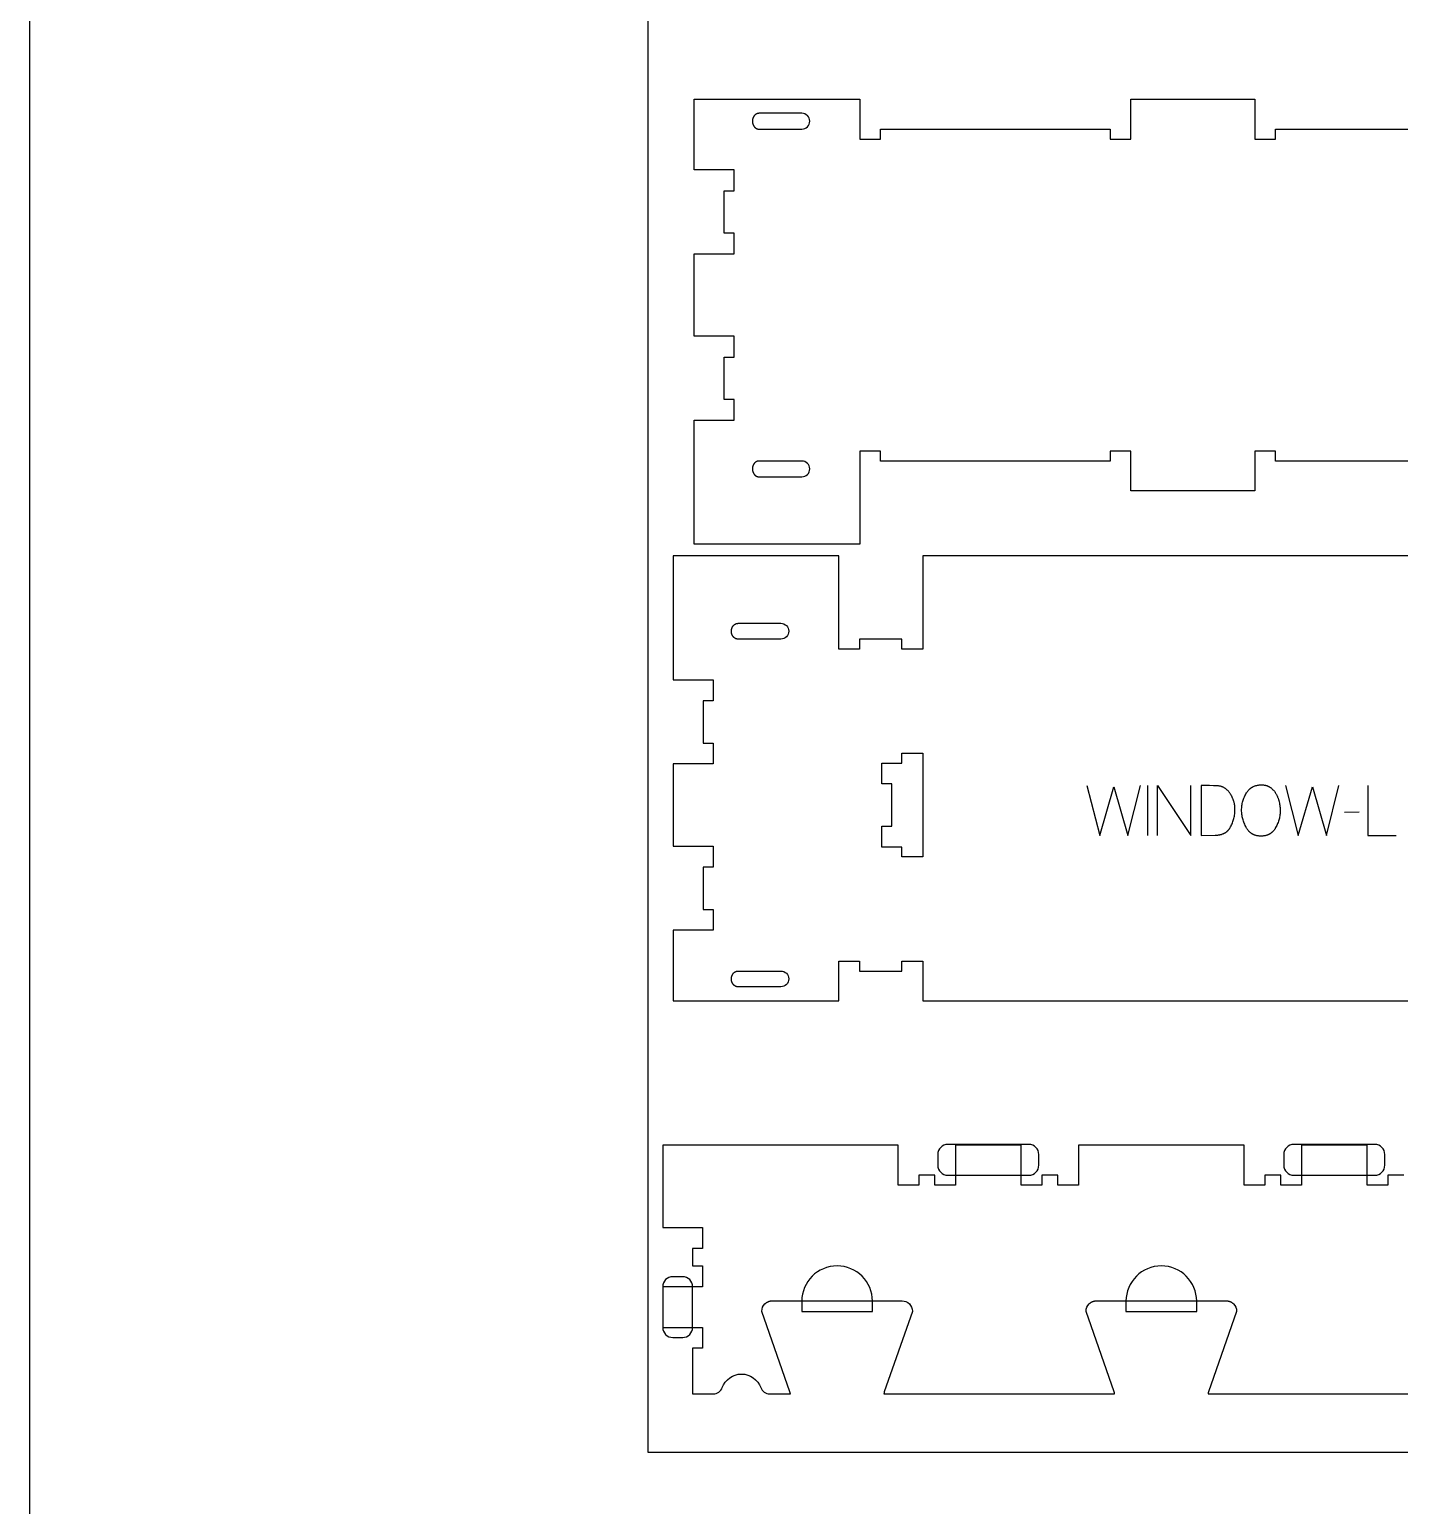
# Model space of a CAD drawing. Extents: x 0 to 4485, y 0 to 8771.
# Drawn here: x 0 to 824, y 3731 to 4618 of the extents above; entities that cross this region are included whole.
import ezdxf

# ---------------------------------------------------------------- set-up
doc = ezdxf.new("R2010")
doc.units = 0
for name, color, linetype in [('0_SHEET_SPRUCEPLY_2440X122', 1, 'CONTINUOUS'), ('1_ANYTOOL_1MMDEEP_LABELS_S', 2, 'CONTINUOUS'), ('3_ANYTOOL_CUTTHROUGH_INSID', 4, 'CONTINUOUS'), ('4_ANYTOOL_CUTTHROUGH_OUTSI', 5, 'CONTINUOUS'), ('5_ANYTOOL_HALF_MILL_9MM_IN', 3, 'CONTINUOUS'), ('DONOTCUT', 7, 'CONTINUOUS')]:
    doc.layers.add(name, color=color, linetype=linetype)

msp = doc.modelspace()

# ---------------------------------------------------------------- linework, layer by layer
at = {"layer": '0_SHEET_SPRUCEPLY_2440X122'}
msp.add_lwpolyline([(371.7, 4982.59), (371.7, 3762.59), (2811.7, 3762.59), (2811.7, 4982.59)], close=True, dxfattribs=at)
at = {"layer": '1_ANYTOOL_1MMDEEP_LABELS_S', "color": 2}
for points in [[(635.65, 4163.4), (643.36, 4133.4), (651.81, 4162.5), (660.29, 4133.4), (667.79, 4163.4)], [(672.16, 4163.4), (672.16, 4133.4)], [(678.16, 4133.4), (678.16, 4163.4), (698.22, 4133.4), (698.22, 4163.4)], [(755.05, 4163.4), (762.76, 4133.4), (771.21, 4162.5), (779.69, 4133.4), (787.19, 4163.4)], [(804.55, 4163.4), (804.55, 4133.4), (821.65, 4133.4)], [(799.41, 4147.29), (790.62, 4147.2)]]:
    msp.add_lwpolyline(points, dxfattribs=at)
for points in [[(704.26, 4163.4), (704.26, 4133.4), (712.79, 4133.49), (713.2, 4133.5), (713.61, 4133.52), (714, 4133.54), (714.39, 4133.58), (714.77, 4133.63), (715.14, 4133.69), (715.51, 4133.76), (715.86, 4133.83), (716.21, 4133.92), (716.55, 4134.01), (716.88, 4134.12), (717.21, 4134.23), (717.52, 4134.35), (717.68, 4134.42), (717.83, 4134.49), (717.99, 4134.56), (718.13, 4134.63), (718.28, 4134.71), (718.43, 4134.78), (718.57, 4134.86), (718.71, 4134.94), (718.85, 4135.03), (718.99, 4135.11), (719.13, 4135.2), (719.26, 4135.3), (719.39, 4135.39), (719.52, 4135.48), (719.65, 4135.58), (719.78, 4135.68), (719.9, 4135.79), (720.02, 4135.89), (720.14, 4136), (720.26, 4136.11), (720.38, 4136.22), (720.49, 4136.34), (720.6, 4136.46), (720.71, 4136.58), (720.82, 4136.7), (720.93, 4136.82), (721.03, 4136.95), (721.13, 4137.08), (721.23, 4137.21), (721.33, 4137.34), (721.43, 4137.48), (721.52, 4137.62), (721.71, 4137.9), (721.88, 4138.2), (722.05, 4138.5), (722.37, 4139.12), (722.66, 4139.74), (722.94, 4140.37), (723.19, 4141.01), (723.43, 4141.65), (723.64, 4142.3), (723.84, 4142.95), (724.01, 4143.61), (724.16, 4144.28), (724.3, 4144.95), (724.41, 4145.62), (724.5, 4146.3), (724.57, 4146.99), (724.62, 4147.68), (724.65, 4148.38), (724.66, 4149.09), (724.65, 4149.68), (724.63, 4150.27), (724.58, 4150.86), (724.51, 4151.44), (724.42, 4152.01), (724.37, 4152.29), (724.31, 4152.58), (724.25, 4152.86), (724.19, 4153.14), (724.12, 4153.42), (724.04, 4153.69), (723.96, 4153.97), (723.88, 4154.24), (723.79, 4154.51), (723.69, 4154.78), (723.59, 4155.05), (723.49, 4155.32), (723.38, 4155.59), (723.27, 4155.85), (723.02, 4156.38), (722.76, 4156.9), (722.48, 4157.41), (722.18, 4157.91), (721.98, 4158.22), (721.79, 4158.52), (721.58, 4158.81), (721.38, 4159.08), (721.17, 4159.35), (720.96, 4159.61), (720.75, 4159.86), (720.53, 4160.1), (720.31, 4160.34), (720.08, 4160.56), (719.85, 4160.77), (719.62, 4160.98), (719.38, 4161.17), (719.15, 4161.36), (718.9, 4161.53), (718.66, 4161.7), (718.41, 4161.86), (718.16, 4162.01), (717.9, 4162.15), (717.64, 4162.28), (717.38, 4162.4), (717.11, 4162.51), (716.85, 4162.61), (716.57, 4162.71), (716.3, 4162.79), (716.02, 4162.87), (715.74, 4162.93), (715.45, 4162.99), (715.16, 4163.04), (714.87, 4163.07), (714.57, 4163.1), (714.27, 4163.12), (711.84, 4163.23), (709.36, 4163.31), (706.83, 4163.37)], [(740.74, 4163.74), (741.11, 4163.74), (741.47, 4163.72), (741.83, 4163.69), (742.18, 4163.65), (742.35, 4163.63), (742.52, 4163.6), (742.69, 4163.57), (742.86, 4163.54), (743.02, 4163.5), (743.19, 4163.46), (743.35, 4163.42), (743.51, 4163.37), (743.67, 4163.33), (743.83, 4163.28), (743.98, 4163.22), (744.13, 4163.17), (744.29, 4163.11), (744.43, 4163.04), (744.58, 4162.98), (744.73, 4162.91), (744.87, 4162.84), (745.02, 4162.77), (745.16, 4162.69), (745.3, 4162.61), (745.43, 4162.53), (745.57, 4162.44), (745.7, 4162.36), (745.84, 4162.26), (746.09, 4162.08), (746.35, 4161.88), (746.6, 4161.68), (746.84, 4161.48), (747.07, 4161.26), (747.3, 4161.04), (747.53, 4160.82), (747.75, 4160.59), (747.96, 4160.35), (748.17, 4160.11), (748.37, 4159.86), (748.56, 4159.6), (748.75, 4159.34), (748.94, 4159.07), (749.11, 4158.8), (749.29, 4158.51), (749.45, 4158.23), (749.61, 4157.94), (749.77, 4157.65), (749.91, 4157.35), (750.06, 4157.05), (750.2, 4156.74), (750.33, 4156.44), (750.45, 4156.13), (750.57, 4155.81), (750.69, 4155.49), (750.8, 4155.17), (750.9, 4154.84), (751, 4154.51), (751.09, 4154.18), (751.18, 4153.84), (751.26, 4153.5), (751.4, 4152.82), (751.53, 4152.14), (751.64, 4151.47), (751.72, 4150.81), (751.79, 4150.16), (751.84, 4149.51), (751.87, 4148.86), (751.88, 4148.23), (751.87, 4147.59), (751.84, 4146.95), (751.78, 4146.32), (751.71, 4145.68), (751.61, 4145.04), (751.49, 4144.4), (751.35, 4143.77), (751.19, 4143.13), (751, 4142.49), (750.8, 4141.85), (750.57, 4141.22), (750.32, 4140.58), (750.05, 4139.94), (749.76, 4139.3), (749.45, 4138.67), (749.11, 4138.03), (748.94, 4137.72), (748.76, 4137.41), (748.57, 4137.12), (748.37, 4136.83), (748.17, 4136.56), (747.97, 4136.3), (747.75, 4136.04), (747.53, 4135.8), (747.42, 4135.68), (747.31, 4135.56), (747.19, 4135.45), (747.07, 4135.34), (746.96, 4135.23), (746.84, 4135.13), (746.71, 4135.02), (746.59, 4134.92), (746.47, 4134.82), (746.34, 4134.73), (746.21, 4134.63), (746.08, 4134.54), (745.95, 4134.45), (745.82, 4134.37), (745.69, 4134.28), (745.55, 4134.2), (745.41, 4134.13), (745.28, 4134.05), (745.14, 4133.98), (744.99, 4133.91), (744.85, 4133.84), (744.71, 4133.77), (744.56, 4133.71), (744.41, 4133.65), (744.26, 4133.59), (744.11, 4133.53), (743.96, 4133.48), (743.8, 4133.43), (743.49, 4133.33), (743.17, 4133.25), (742.85, 4133.17), (742.51, 4133.11), (742.18, 4133.05), (741.83, 4133.01), (741.48, 4132.97), (741.12, 4132.95), (740.76, 4132.93), (740.39, 4132.93), (740.01, 4132.93), (739.63, 4132.95), (739.27, 4132.97), (738.9, 4133.01), (738.55, 4133.06), (738.2, 4133.11), (737.86, 4133.18), (737.52, 4133.25), (737.19, 4133.34), (736.87, 4133.44), (736.71, 4133.49), (736.55, 4133.54), (736.4, 4133.6), (736.24, 4133.66), (736.09, 4133.72), (735.94, 4133.78), (735.79, 4133.85), (735.64, 4133.92), (735.5, 4133.99), (735.36, 4134.07), (735.21, 4134.15), (735.07, 4134.23), (734.93, 4134.31), (734.8, 4134.39), (734.66, 4134.48), (734.53, 4134.57), (734.4, 4134.66), (734.27, 4134.76), (734.14, 4134.85), (734.01, 4134.95), (733.88, 4135.06), (733.76, 4135.16), (733.64, 4135.27), (733.52, 4135.38), (733.4, 4135.49), (733.28, 4135.61), (733.17, 4135.73), (733.05, 4135.85), (732.94, 4135.97), (732.83, 4136.09), (732.61, 4136.35), (732.4, 4136.62), (732.2, 4136.9), (732.01, 4137.19), (731.82, 4137.49), (731.63, 4137.8), (731.46, 4138.11), (731.12, 4138.76), (730.81, 4139.41), (730.52, 4140.06), (730.25, 4140.71), (730, 4141.36), (729.77, 4142.01), (729.57, 4142.66), (729.38, 4143.31), (729.22, 4143.96), (729.08, 4144.61), (728.96, 4145.27), (728.87, 4145.92), (728.79, 4146.57), (728.74, 4147.22), (728.7, 4147.88), (728.69, 4148.53), (728.7, 4149.22), (728.74, 4149.91), (728.79, 4150.59), (728.87, 4151.27), (728.97, 4151.94), (729.1, 4152.6), (729.25, 4153.26), (729.42, 4153.91), (729.61, 4154.56), (729.82, 4155.2), (730.06, 4155.84), (730.32, 4156.46), (730.6, 4157.09), (730.91, 4157.7), (731.24, 4158.32), (731.59, 4158.92), (731.77, 4159.22), (731.96, 4159.51), (732.16, 4159.78), (732.36, 4160.05), (732.57, 4160.31), (732.79, 4160.56), (733.01, 4160.8), (733.24, 4161.03), (733.36, 4161.14), (733.48, 4161.25), (733.6, 4161.36), (733.72, 4161.46), (733.85, 4161.57), (733.97, 4161.67), (734.1, 4161.76), (734.23, 4161.86), (734.36, 4161.95), (734.49, 4162.04), (734.62, 4162.13), (734.76, 4162.22), (734.9, 4162.3), (735.04, 4162.38), (735.18, 4162.46), (735.32, 4162.54), (735.46, 4162.61), (735.61, 4162.68), (735.9, 4162.82), (736.21, 4162.95), (736.52, 4163.07), (736.83, 4163.17), (737.15, 4163.27), (737.48, 4163.36), (737.82, 4163.44), (738.16, 4163.51), (738.51, 4163.57), (738.86, 4163.63), (739.22, 4163.67), (739.59, 4163.7), (739.97, 4163.72), (740.35, 4163.74)]]:
    msp.add_lwpolyline(points, close=True, dxfattribs=at)
at = {"layer": '3_ANYTOOL_CUTTHROUGH_INSID', "color": 4}
for points in [[(464.33, 4567.41), (438.59, 4567.41), (438.49, 4567.41), (438.39, 4567.41), (438.3, 4567.4), (438.2, 4567.39), (438.1, 4567.38), (438, 4567.37), (437.91, 4567.35), (437.81, 4567.33), (437.71, 4567.31), (437.61, 4567.28), (437.52, 4567.25), (437.42, 4567.22), (437.32, 4567.18), (437.23, 4567.14), (437.13, 4567.1), (437.04, 4567.06), (436.94, 4567.01), (436.85, 4566.96), (436.76, 4566.91), (436.66, 4566.85), (436.57, 4566.79), (436.49, 4566.73), (436.4, 4566.67), (436.31, 4566.6), (436.23, 4566.53), (436.14, 4566.46), (436.06, 4566.39), (435.98, 4566.31), (435.91, 4566.23), (435.83, 4566.15), (435.76, 4566.06), (435.69, 4565.98), (435.62, 4565.89), (435.55, 4565.8), (435.48, 4565.71), (435.42, 4565.61), (435.36, 4565.52), (435.3, 4565.42), (435.24, 4565.32), (435.19, 4565.22), (435.14, 4565.12), (435.09, 4565.02), (435.04, 4564.92), (434.99, 4564.81), (434.95, 4564.71), (434.91, 4564.6), (434.87, 4564.49), (434.84, 4564.38), (434.81, 4564.28), (434.78, 4564.17), (434.75, 4564.06), (434.72, 4563.95), (434.7, 4563.84), (434.68, 4563.74), (434.66, 4563.63), (434.64, 4563.52), (434.63, 4563.41), (434.61, 4563.3), (434.6, 4563.2), (434.59, 4563.09), (434.59, 4562.98), (434.58, 4562.88), (434.58, 4562.77), (434.58, 4562.66), (434.58, 4562.56), (434.58, 4562.45), (434.59, 4562.34), (434.59, 4562.24), (434.6, 4562.13), (434.61, 4562.03), (434.63, 4561.92), (434.64, 4561.81), (434.66, 4561.7), (434.68, 4561.59), (434.7, 4561.48), (434.72, 4561.38), (434.75, 4561.27), (434.78, 4561.16), (434.81, 4561.05), (434.84, 4560.95), (434.87, 4560.84), (434.91, 4560.73), (434.95, 4560.62), (434.99, 4560.52), (435.04, 4560.41), (435.09, 4560.31), (435.14, 4560.21), (435.19, 4560.11), (435.24, 4560.01), (435.3, 4559.91), (435.36, 4559.81), (435.42, 4559.72), (435.48, 4559.62), (435.55, 4559.53), (435.62, 4559.44), (435.69, 4559.35), (435.76, 4559.27), (435.83, 4559.18), (435.91, 4559.1), (435.98, 4559.02), (436.06, 4558.94), (436.14, 4558.87), (436.23, 4558.8), (436.31, 4558.72), (436.4, 4558.66), (436.49, 4558.6), (436.57, 4558.53), (436.66, 4558.48), (436.76, 4558.42), (436.85, 4558.37), (436.94, 4558.32), (437.04, 4558.27), (437.13, 4558.23), (437.23, 4558.19), (437.32, 4558.15), (437.42, 4558.11), (437.52, 4558.08), (437.61, 4558.05), (437.71, 4558.02), (437.81, 4558), (437.91, 4557.98), (438, 4557.96), (438.1, 4557.95), (438.2, 4557.94), (438.3, 4557.93), (438.39, 4557.92), (438.49, 4557.92), (438.59, 4557.91), (464.33, 4557.91, 1)], [(464.33, 4348.91, 1), (464.33, 4358.41), (438.59, 4358.41), (438.49, 4358.41), (438.39, 4358.41), (438.3, 4358.4), (438.2, 4358.39), (438.1, 4358.38), (438, 4358.37), (437.91, 4358.35), (437.81, 4358.33), (437.71, 4358.31), (437.61, 4358.28), (437.52, 4358.25), (437.42, 4358.22), (437.32, 4358.18), (437.23, 4358.14), (437.13, 4358.1), (437.04, 4358.06), (436.94, 4358.01), (436.85, 4357.96), (436.76, 4357.91), (436.66, 4357.85), (436.57, 4357.79), (436.49, 4357.73), (436.4, 4357.67), (436.31, 4357.6), (436.23, 4357.53), (436.14, 4357.46), (436.06, 4357.39), (435.98, 4357.31), (435.91, 4357.23), (435.83, 4357.15), (435.76, 4357.06), (435.69, 4356.98), (435.62, 4356.89), (435.55, 4356.8), (435.48, 4356.71), (435.42, 4356.61), (435.36, 4356.52), (435.3, 4356.42), (435.24, 4356.32), (435.19, 4356.22), (435.14, 4356.12), (435.09, 4356.02), (435.04, 4355.92), (434.99, 4355.81), (434.95, 4355.71), (434.91, 4355.6), (434.87, 4355.49), (434.84, 4355.38), (434.81, 4355.28), (434.78, 4355.17), (434.75, 4355.06), (434.72, 4354.95), (434.7, 4354.84), (434.68, 4354.74), (434.66, 4354.63), (434.64, 4354.52), (434.63, 4354.41), (434.61, 4354.3), (434.6, 4354.2), (434.59, 4354.09), (434.59, 4353.98), (434.58, 4353.88), (434.58, 4353.77), (434.58, 4353.66), (434.58, 4353.56), (434.58, 4353.45), (434.59, 4353.34), (434.59, 4353.24), (434.6, 4353.13), (434.61, 4353.03), (434.63, 4352.92), (434.64, 4352.81), (434.66, 4352.7), (434.68, 4352.59), (434.7, 4352.48), (434.72, 4352.38), (434.75, 4352.27), (434.78, 4352.16), (434.81, 4352.05), (434.84, 4351.95), (434.87, 4351.84), (434.91, 4351.73), (434.95, 4351.62), (434.99, 4351.52), (435.04, 4351.41), (435.09, 4351.31), (435.14, 4351.21), (435.19, 4351.11), (435.24, 4351.01), (435.3, 4350.91), (435.36, 4350.81), (435.42, 4350.72), (435.48, 4350.62), (435.55, 4350.53), (435.62, 4350.44), (435.69, 4350.35), (435.76, 4350.27), (435.83, 4350.18), (435.91, 4350.1), (435.98, 4350.02), (436.06, 4349.94), (436.14, 4349.87), (436.23, 4349.8), (436.31, 4349.72), (436.4, 4349.66), (436.49, 4349.6), (436.57, 4349.53), (436.66, 4349.48), (436.76, 4349.42), (436.85, 4349.37), (436.94, 4349.32), (437.04, 4349.27), (437.13, 4349.23), (437.23, 4349.19), (437.32, 4349.15), (437.42, 4349.11), (437.52, 4349.08), (437.61, 4349.05), (437.71, 4349.02), (437.81, 4349), (437.91, 4348.98), (438, 4348.96), (438.1, 4348.95), (438.2, 4348.94), (438.3, 4348.93), (438.39, 4348.92), (438.49, 4348.92), (438.59, 4348.91)], [(451.71, 4260.85, -1), (451.71, 4251.35), (425.97, 4251.35), (425.87, 4251.35), (425.77, 4251.35), (425.67, 4251.36), (425.57, 4251.37), (425.48, 4251.38), (425.38, 4251.39), (425.28, 4251.41), (425.19, 4251.43), (425.09, 4251.46), (424.99, 4251.48), (424.89, 4251.51), (424.79, 4251.54), (424.7, 4251.58), (424.6, 4251.62), (424.51, 4251.66), (424.42, 4251.7), (424.32, 4251.75), (424.22, 4251.8), (424.13, 4251.85), (424.04, 4251.91), (423.95, 4251.97), (423.86, 4252.03), (423.78, 4252.09), (423.69, 4252.16), (423.61, 4252.23), (423.52, 4252.3), (423.44, 4252.38), (423.36, 4252.45), (423.28, 4252.53), (423.21, 4252.61), (423.13, 4252.7), (423.06, 4252.78), (422.99, 4252.87), (422.92, 4252.96), (422.86, 4253.05), (422.79, 4253.15), (422.73, 4253.24), (422.67, 4253.34), (422.62, 4253.44), (422.56, 4253.54), (422.51, 4253.64), (422.46, 4253.74), (422.42, 4253.85), (422.37, 4253.95), (422.33, 4254.06), (422.29, 4254.16), (422.25, 4254.27), (422.22, 4254.38), (422.18, 4254.48), (422.15, 4254.59), (422.12, 4254.7), (422.1, 4254.81), (422.08, 4254.92), (422.05, 4255.03), (422.03, 4255.14), (422.02, 4255.25), (422, 4255.35), (421.99, 4255.46), (421.98, 4255.56), (421.97, 4255.67), (421.96, 4255.78), (421.96, 4255.88), (421.96, 4255.99), (421.96, 4256.1), (421.96, 4256.2), (421.96, 4256.31), (421.96, 4256.42), (421.97, 4256.52), (421.98, 4256.63), (421.99, 4256.74), (422, 4256.84), (422.02, 4256.95), (422.03, 4257.06), (422.05, 4257.17), (422.08, 4257.28), (422.1, 4257.39), (422.12, 4257.49), (422.15, 4257.6), (422.18, 4257.71), (422.22, 4257.82), (422.25, 4257.92), (422.29, 4258.03), (422.33, 4258.14), (422.37, 4258.24), (422.42, 4258.35), (422.46, 4258.45), (422.51, 4258.55), (422.56, 4258.65), (422.62, 4258.75), (422.67, 4258.85), (422.73, 4258.95), (422.79, 4259.04), (422.86, 4259.14), (422.92, 4259.23), (422.99, 4259.32), (423.06, 4259.41), (423.13, 4259.5), (423.21, 4259.58), (423.28, 4259.66), (423.36, 4259.74), (423.44, 4259.82), (423.52, 4259.89), (423.61, 4259.97), (423.69, 4260.04), (423.78, 4260.1), (423.86, 4260.17), (423.95, 4260.23), (424.04, 4260.29), (424.13, 4260.34), (424.22, 4260.39), (424.32, 4260.44), (424.42, 4260.49), (424.51, 4260.54), (424.6, 4260.58), (424.7, 4260.61), (424.79, 4260.65), (424.89, 4260.68), (424.99, 4260.71), (425.09, 4260.74), (425.19, 4260.76), (425.28, 4260.78), (425.38, 4260.8), (425.48, 4260.81), (425.57, 4260.83), (425.67, 4260.83), (425.77, 4260.84), (425.87, 4260.85), (425.97, 4260.85)], [(451.71, 4042.35), (425.97, 4042.35), (425.87, 4042.35), (425.77, 4042.35), (425.67, 4042.36), (425.57, 4042.37), (425.48, 4042.38), (425.38, 4042.39), (425.28, 4042.41), (425.19, 4042.43), (425.09, 4042.46), (424.99, 4042.48), (424.89, 4042.51), (424.79, 4042.54), (424.7, 4042.58), (424.6, 4042.62), (424.51, 4042.66), (424.42, 4042.7), (424.32, 4042.75), (424.22, 4042.8), (424.13, 4042.85), (424.04, 4042.91), (423.95, 4042.97), (423.86, 4043.03), (423.78, 4043.09), (423.69, 4043.16), (423.61, 4043.23), (423.52, 4043.3), (423.44, 4043.38), (423.36, 4043.45), (423.28, 4043.53), (423.21, 4043.61), (423.13, 4043.7), (423.06, 4043.78), (422.99, 4043.87), (422.92, 4043.96), (422.86, 4044.05), (422.79, 4044.15), (422.73, 4044.24), (422.67, 4044.34), (422.62, 4044.44), (422.56, 4044.54), (422.51, 4044.64), (422.46, 4044.74), (422.42, 4044.85), (422.37, 4044.95), (422.33, 4045.06), (422.29, 4045.16), (422.25, 4045.27), (422.22, 4045.38), (422.18, 4045.48), (422.15, 4045.59), (422.12, 4045.7), (422.1, 4045.81), (422.08, 4045.92), (422.05, 4046.03), (422.03, 4046.14), (422.02, 4046.25), (422, 4046.35), (421.99, 4046.46), (421.98, 4046.56), (421.97, 4046.67), (421.96, 4046.78), (421.96, 4046.88), (421.96, 4046.99), (421.96, 4047.1), (421.96, 4047.2), (421.96, 4047.31), (421.96, 4047.42), (421.97, 4047.52), (421.98, 4047.63), (421.99, 4047.74), (422, 4047.84), (422.02, 4047.95), (422.03, 4048.06), (422.05, 4048.17), (422.08, 4048.28), (422.1, 4048.39), (422.12, 4048.49), (422.15, 4048.6), (422.18, 4048.71), (422.22, 4048.82), (422.25, 4048.92), (422.29, 4049.03), (422.33, 4049.14), (422.37, 4049.24), (422.42, 4049.35), (422.46, 4049.45), (422.51, 4049.55), (422.56, 4049.65), (422.62, 4049.75), (422.67, 4049.85), (422.73, 4049.95), (422.79, 4050.04), (422.86, 4050.14), (422.92, 4050.23), (422.99, 4050.32), (423.06, 4050.41), (423.13, 4050.5), (423.21, 4050.58), (423.28, 4050.66), (423.36, 4050.74), (423.44, 4050.82), (423.52, 4050.89), (423.61, 4050.97), (423.69, 4051.04), (423.78, 4051.1), (423.86, 4051.17), (423.95, 4051.23), (424.04, 4051.29), (424.13, 4051.34), (424.22, 4051.39), (424.32, 4051.44), (424.42, 4051.49), (424.51, 4051.54), (424.6, 4051.58), (424.7, 4051.61), (424.79, 4051.65), (424.89, 4051.68), (424.99, 4051.71), (425.09, 4051.74), (425.19, 4051.76), (425.28, 4051.78), (425.38, 4051.8), (425.48, 4051.81), (425.57, 4051.83), (425.67, 4051.83), (425.77, 4051.84), (425.87, 4051.85), (425.97, 4051.85), (451.71, 4051.85, -1)]]:
    msp.add_lwpolyline(points, format="xyb", close=True, dxfattribs=at)
msp.add_lwpolyline([(536.71, 4120.39), (524.46, 4120.39), (524.46, 4126.39), (512.46, 4126.39), (512.46, 4138.89), (518.46, 4138.89), (518.46, 4164.39), (512.46, 4164.39), (512.46, 4176.89), (524.46, 4176.89), (524.46, 4182.89), (536.96, 4182.89), (536.96, 4120.39)], close=True, dxfattribs=at)
at = {"layer": '4_ANYTOOL_CUTTHROUGH_OUTSI', "color": 5}
for points in [[(887.08, 4358.41), (749.08, 4358.41), (749.08, 4364.41), (736.58, 4364.41), (736.58, 4340.41), (662.08, 4340.41), (662.08, 4364.41), (649.58, 4364.41), (649.58, 4358.41), (511.58, 4358.41), (511.58, 4364.16), (511.58, 4364.41), (499.08, 4364.41), (499.08, 4364.16), (499.08, 4308.41), (399.58, 4308.41), (399.58, 4382.91), (423.58, 4382.91), (423.58, 4383.16), (423.58, 4395.16), (423.58, 4395.41), (417.58, 4395.41), (417.58, 4420.91), (423.58, 4420.91), (423.58, 4421.16), (423.58, 4433.16), (423.58, 4433.41), (399.58, 4433.41), (399.58, 4482.91), (423.58, 4482.91), (423.58, 4483.16), (423.58, 4495.16), (423.58, 4495.41), (417.58, 4495.41), (417.58, 4520.91), (423.58, 4520.91), (423.58, 4521.16), (423.58, 4533.16), (423.58, 4533.41), (399.58, 4533.41), (399.58, 4575.91), (499.08, 4575.91), (499.08, 4552.16), (499.08, 4551.91), (511.58, 4551.91), (511.58, 4557.91), (649.58, 4557.91), (649.58, 4551.91), (662.08, 4551.91), (662.08, 4575.91), (736.58, 4575.91), (736.58, 4552.16), (736.58, 4551.91), (749.08, 4551.91), (749.08, 4557.91), (887.08, 4557.91)], [(836.46, 4301.35), (536.96, 4301.35), (536.96, 4245.35), (524.46, 4245.35), (524.46, 4245.6), (524.46, 4251.35), (498.96, 4251.35), (498.96, 4245.6), (498.96, 4245.35), (486.46, 4245.35), (486.46, 4245.6), (486.46, 4301.35), (386.96, 4301.35), (386.96, 4226.85), (410.96, 4226.85), (410.96, 4214.35), (404.96, 4214.35), (404.96, 4188.85), (410.96, 4188.85), (410.96, 4176.35), (386.96, 4176.35), (386.96, 4126.85), (410.96, 4126.85), (410.96, 4114.35), (404.96, 4114.35), (404.96, 4088.85), (410.96, 4088.85), (410.96, 4076.35), (386.96, 4076.35), (386.96, 4033.85), (486.46, 4033.85), (486.46, 4057.6), (486.46, 4057.85), (498.96, 4057.85), (498.96, 4051.85), (524.46, 4051.85), (524.46, 4057.85), (536.96, 4057.85), (536.96, 4057.6), (536.96, 4057.6), (536.96, 4033.85), (948.96, 4033.85)]]:
    msp.add_lwpolyline(points, dxfattribs=at)
msp.add_lwpolyline([(826.16, 3929.1), (816.66, 3929.1), (816.66, 3923.1), (804.16, 3923.1), (804.16, 3947.1), (764.66, 3947.1), (764.66, 3923.1), (752.16, 3923.1), (752.16, 3929.1), (742.66, 3929.1), (742.66, 3923.1), (730.16, 3923.1), (730.16, 3947.1), (630.66, 3947.1), (630.66, 3923.1), (618.16, 3923.1), (618.16, 3929.1), (608.66, 3929.1), (608.66, 3923.1), (596.16, 3923.1), (596.16, 3947.1), (556.66, 3947.1), (556.66, 3923.1), (544.16, 3923.1), (544.16, 3929.1), (534.66, 3929.1), (534.66, 3923.1), (522.16, 3923.1), (522.16, 3923.35), (522.16, 3947.1), (380.66, 3947.1), (380.66, 3897.6), (404.66, 3897.6), (404.66, 3885.1), (398.66, 3885.1), (398.66, 3874.6), (404.66, 3874.6), (404.66, 3862.1), (380.66, 3862.1), (380.66, 3837.6), (404.66, 3837.6), (404.66, 3825.1), (398.66, 3825.1), (398.66, 3797.6), (411.06, 3797.6), (411.06, 3797.6, 0.317837), (416.48, 3801.43, -0.317837), (428.03, 3809.6, -0.317837), (439.58, 3801.43, 0.317837), (445, 3797.6), (457.4, 3797.6, 0.061485), (457.17, 3798.99), (440.27, 3847.27), (440.26, 3847.31), (440.26, 3847.35), (440.26, 3847.35, -0.198912), (442.09, 3851.77), (442.2, 3851.87), (442.31, 3851.98), (442.42, 3852.08), (442.54, 3852.17), (442.65, 3852.27), (442.78, 3852.36), (442.9, 3852.45), (443.03, 3852.54), (443.16, 3852.62), (443.29, 3852.7), (443.42, 3852.78), (443.56, 3852.86), (443.69, 3852.93), (443.83, 3853), (443.97, 3853.06), (444.12, 3853.12), (444.26, 3853.18), (444.41, 3853.23), (444.55, 3853.29), (444.7, 3853.33), (444.85, 3853.37), (445, 3853.41), (445.15, 3853.45), (445.3, 3853.48), (445.45, 3853.51), (445.6, 3853.53), (445.75, 3853.55), (445.91, 3853.57), (446.06, 3853.58), (446.21, 3853.59), (446.36, 3853.6), (446.51, 3853.6), (524.51, 3853.6, -0.414214), (530.76, 3847.35), (530.76, 3847.31), (530.74, 3847.27), (513.85, 3798.99), (513.85, 3798.99, 0.061485), (513.61, 3797.6), (652.3, 3797.6, 0.061485), (652.07, 3798.99), (635.17, 3847.27), (635.16, 3847.31), (635.16, 3847.35), (635.16, 3847.35, -0.198912), (636.99, 3851.77), (637.1, 3851.87), (637.21, 3851.98), (637.32, 3852.08), (637.44, 3852.17), (637.55, 3852.27), (637.68, 3852.36), (637.8, 3852.45), (637.93, 3852.54), (638.06, 3852.62), (638.19, 3852.7), (638.32, 3852.78), (638.46, 3852.86), (638.59, 3852.93), (638.73, 3853), (638.87, 3853.06), (639.02, 3853.12), (639.16, 3853.18), (639.31, 3853.23), (639.45, 3853.29), (639.6, 3853.33), (639.75, 3853.37), (639.9, 3853.41), (640.05, 3853.45), (640.2, 3853.48), (640.35, 3853.51), (640.5, 3853.53), (640.65, 3853.55), (640.81, 3853.57), (640.96, 3853.58), (641.11, 3853.59), (641.26, 3853.6), (641.41, 3853.6), (719.41, 3853.6), (719.56, 3853.6), (719.71, 3853.59), (719.86, 3853.58), (720.01, 3853.57), (720.16, 3853.55), (720.31, 3853.53), (720.47, 3853.51), (720.62, 3853.48), (720.77, 3853.45), (720.92, 3853.41), (721.07, 3853.37), (721.22, 3853.33), (721.36, 3853.29), (721.51, 3853.23), (721.66, 3853.18), (721.8, 3853.12), (721.94, 3853.06), (722.08, 3853), (722.22, 3852.93), (722.36, 3852.86), (722.5, 3852.78), (722.63, 3852.7), (722.76, 3852.62), (722.89, 3852.54), (723.02, 3852.45), (723.14, 3852.36), (723.26, 3852.27), (723.38, 3852.17), (723.5, 3852.08), (723.61, 3851.98), (723.72, 3851.87), (723.83, 3851.77, -0.198912), (725.66, 3847.35), (725.66, 3847.31), (725.64, 3847.27), (708.75, 3798.99), (708.75, 3798.99, 0.061485), (708.51, 3797.6), (847.2, 3797.6, 0.061485)], format="xyb", dxfattribs=at)
at = {"layer": '5_ANYTOOL_HALF_MILL_9MM_IN'}
for points in [[(552.03, 3947.6, 0.414214), (546.03, 3941.6), (546.03, 3935.1, 0.414214), (552.03, 3929.1), (600.78, 3929.1, 0.414214), (606.78, 3935.1), (606.78, 3941.6, 0.414214), (600.78, 3947.6)], [(760.03, 3947.6, 0.414214), (754.03, 3941.6), (754.03, 3935.1, 0.414214), (760.03, 3929.1), (808.78, 3929.1, 0.414214), (814.78, 3935.1), (814.78, 3941.6, 0.414214), (808.78, 3947.6)], [(506.76, 3853.35, 1), (464.26, 3853.35), (464.26, 3853.1), (464.26, 3847.1), (506.76, 3847.1), (506.76, 3853.1), (506.76, 3853.35)], [(701.66, 3853.35, 1), (659.16, 3853.35), (659.16, 3853.1), (659.16, 3847.1), (701.66, 3847.1), (701.66, 3853.1), (701.66, 3853.35)], [(386.66, 3868.1, 0.414214), (380.66, 3862.1), (380.66, 3837.6, 0.414214), (386.66, 3831.6), (392.66, 3831.6, 0.414214), (398.66, 3837.6), (398.66, 3862.1, 0.414214), (392.66, 3868.1)]]:
    msp.add_lwpolyline(points, format="xyb", close=True, dxfattribs=at)
at = {"layer": 'DONOTCUT'}
msp.add_lwpolyline([(0, 0), (3183.41, 0), (3183.41, 5593.43), (0, 5593.43)], close=True, dxfattribs=at)

doc.saveas('drawing.dxf')
